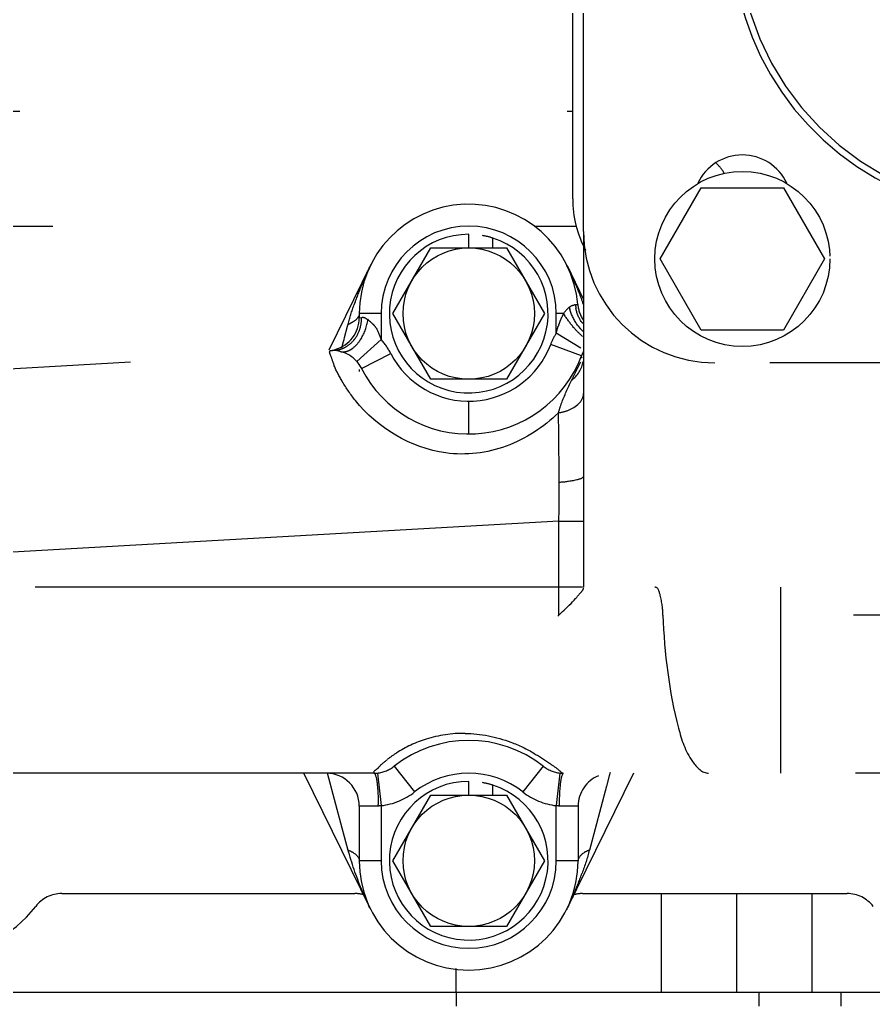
# Model space of a CAD drawing. Header units: millimetres. Extents: x 17886 to 18265, y -8727 to -7321.
# Drawn here: x 17968.48 to 17969.26, y -7871.482 to -7870.581 of the extents above; entities that cross this region are included whole.
import ezdxf

# ---------------------------------------------------------------- set-up
doc = ezdxf.new("R2010")
doc.units = ezdxf.units.MM
doc.linetypes.add('EPL_DASH', pattern=[1, 0.5, -0.5])
for name, color, linetype in [('2630754_DKREDXF_CONTINUOUS_LINE', 7, 'Continuous'), ('3884027_DKREDXF_CONTINUOUS_LINE', 7, 'Continuous'), ('8T4224_DXF_CONTINUOUS_LINE', 7, 'Continuous'), ('8T4908_DXF_CONTINUOUS_LINE', 7, 'Continuous')]:
    doc.layers.add(name, color=color, linetype=linetype)

msp = doc.modelspace()

# ---------------------------------------------------------------- linework, layer by layer
at = {"layer": '2630754_DKREDXF_CONTINUOUS_LINE', "color": 7, "linetype": 'EPL_DASH'}
for p, q in [((17968.9952, -7870.77446), (17968.9952, -7870.22446)), ((17969.6652, -7870.89446), (17969.1152, -7870.89446))]:
    msp.add_line(p, q, dxfattribs=at)
for centre, radius, start, end in [((17969.3902, -7870.49946), 0.26, 167.99041, 12.00959), ((17969.3902, -7870.49946), 0.254, 180, 0), ((17969.1402, -7870.74946), 0.045, 25.22673, 154.77327), ((17969.1152, -7870.77446), 0.12, 180, 270)]:
    msp.add_arc(centre, radius, start, end, dxfattribs=at)
at = {"layer": '3884027_DKREDXF_CONTINUOUS_LINE', "color": 7, "linetype": 'EPL_DASH'}
for p, q in [((17968.9852, -7870.74446), (17968.9852, -7870.19446)), ((17968.8902, -7870.78946), (17968.8902, -7870.77696)), ((17968.91227, -7870.78946), (17968.91227, -7870.7804)), ((17968.9702, -7870.86715), (17968.9702, -7870.84946)), ((17968.97688, -7870.84946), (17968.9702, -7870.84946)), ((17968.7638, -7870.88315), (17968.76577, -7870.8831)), ((17968.8069, -7871.26928), (17968.8102, -7871.29909)), ((17968.9735, -7871.26928), (17968.9702, -7871.29909)), ((17968.8902, -7871.28946), (17968.8902, -7871.27696)), ((17968.91227, -7871.28946), (17968.91227, -7871.2804)), ((17968.87888, -7871.46946), (17968.87888, -7871.48246)), ((17968.87888, -7871.46946), (17969.39152, -7871.46946))]:
    msp.add_line(p, q, dxfattribs=at)
at = {"layer": '3884027_DKREDXF_CONTINUOUS_LINE', "color": 6, "linetype": 'EPL_DASH'}
for p, q in [((17967.9802, -7870.66446), (17968.9852, -7870.66446)), ((17968.01018, -7870.76946), (17968.8302, -7870.76946)), ((17968.95017, -7870.76946), (17968.98878, -7870.76946)), ((17968.9952, -7870.77446), (17968.9952, -7871.09946)), ((17968.82092, -7870.84946), (17968.85556, -7870.78946)), ((17968.85556, -7870.78946), (17968.92484, -7870.78946)), ((17968.92484, -7870.78946), (17968.95948, -7870.84946)), ((17968.76262, -7870.88257), (17968.80044, -7870.80537)), ((17968.98, -7870.80546), (17968.97999, -7870.80544)), ((17968.98, -7870.80546), (17968.9952, -7870.83648)), ((17968.7902, -7870.84946), (17968.7902, -7870.8533)), ((17968.8102, -7870.84946), (17968.7902, -7870.84946)), ((17968.8102, -7870.84946), (17968.8102, -7870.87308)), ((17968.85556, -7870.90946), (17968.82092, -7870.84946)), ((17968.95948, -7870.84946), (17968.92484, -7870.90946)), ((17968.77956, -7870.86076), (17968.77999, -7870.85916)), ((17968.7902, -7870.85331), (17968.79234, -7870.853)), ((17968.77678, -7870.87115), (17968.77956, -7870.86076)), ((17968.99273, -7870.88103), (17968.9702, -7870.86715)), ((17968.77421, -7870.88073), (17968.77577, -7870.87489)), ((17968.77577, -7870.87489), (17968.77628, -7870.873)), ((17968.77628, -7870.873), (17968.77678, -7870.87115)), ((17968.78785, -7870.89309), (17968.8102, -7870.87308)), ((17968.08189, -7870.92174), (17968.76725, -7870.88295)), ((17968.79222, -7870.89946), (17968.81894, -7870.88583)), ((17968.99319, -7870.88809), (17968.9651, -7870.87756)), ((17968.78785, -7870.89309), (17968.79222, -7870.89946)), ((17968.7902, -7870.90038), (17968.7902, -7870.90238)), ((17968.92484, -7870.90946), (17968.85556, -7870.90946)), ((17968.8902, -7870.95946), (17968.8902, -7870.92946)), ((17968.97265, -7871.03922), (17968.11093, -7871.08798)), ((17968.97265, -7871.09946), (17968.97265, -7871.03922)), ((17968.97265, -7871.03922), (17968.9952, -7871.03922)), ((17969.9942, -7871.09946), (17967.99041, -7871.09946)), ((17969.1752, -7871.26946), (17969.1752, -7871.09946)), ((17969.74174, -7871.12496), (17968.97256, -7871.12496)), ((17968.82215, -7871.26303), (17968.84071, -7871.2866)), ((17968.95824, -7871.26303), (17968.93968, -7871.2866)), ((17968.80359, -7871.26946), (17968.0802, -7871.26946)), ((17968.8004, -7871.39346), (17968.73964, -7871.26946)), ((17968.7688, -7871.29802), (17968.76114, -7871.26946)), ((17969.74359, -7871.26946), (17968.9768, -7871.26946)), ((17969.04075, -7871.26946), (17968.97995, -7871.39355)), ((17969.01859, -7871.27194), (17969.01611, -7871.28121)), ((17969.01943, -7871.26883), (17969.01859, -7871.27194)), ((17969.01611, -7871.28121), (17969.0004, -7871.33976)), ((17968.82092, -7871.34946), (17968.85556, -7871.28946)), ((17968.85556, -7871.28946), (17968.92484, -7871.28946)), ((17968.92484, -7871.28946), (17968.95948, -7871.34946)), ((17968.77795, -7871.33214), (17968.7688, -7871.29802)), ((17968.7902, -7871.29946), (17968.7902, -7871.34946)), ((17968.80756, -7871.29946), (17968.7902, -7871.29946)), ((17968.8102, -7871.29909), (17968.8102, -7871.34946)), ((17968.9702, -7871.34946), (17968.9702, -7871.29909)), ((17968.9902, -7871.29946), (17968.97284, -7871.29946)), ((17968.9902, -7871.29946), (17968.9902, -7871.34946)), ((17968.8102, -7871.34946), (17968.7902, -7871.34946)), ((17968.85556, -7871.40946), (17968.82092, -7871.34946)), ((17968.95948, -7871.34946), (17968.92484, -7871.40946)), ((17968.9902, -7871.34946), (17968.9702, -7871.34946)), ((17968.51844, -7871.37946), (17968.78627, -7871.37946)), ((17968.99412, -7871.37946), (17969.23595, -7871.37946)), ((17969.06643, -7871.46946), (17969.06643, -7871.37946)), ((17969.1352, -7871.46946), (17969.1352, -7871.37946)), ((17969.20397, -7871.46946), (17969.20397, -7871.37946)), ((17968.8004, -7871.39346), (17968.80041, -7871.39348)), ((17968.92484, -7871.40946), (17968.85556, -7871.40946)), ((17968.87888, -7871.46946), (17968.87888, -7871.44794)), ((17968.45152, -7871.46946), (17968.87888, -7871.46946)), ((17969.1552, -7871.46946), (17969.1552, -7871.48246)), ((17969.23018, -7871.46946), (17969.23018, -7871.48246))]:
    msp.add_line(p, q, dxfattribs=at)
at = {"layer": '3884027_DKREDXF_CONTINUOUS_LINE', "color": 7, "linetype": 'EPL_DASH'}
for points in [[(17968.8102, -7871.29909), (17968.81008, -7871.29913), (17968.80976, -7871.29921), (17968.80945, -7871.29927), (17968.80913, -7871.29933), (17968.80882, -7871.29938), (17968.8085, -7871.29941), (17968.80819, -7871.29944), (17968.80787, -7871.29945), (17968.80756, -7871.29946)], [(17968.97284, -7871.29946), (17968.97276, -7871.29946), (17968.97244, -7871.29945), (17968.97213, -7871.29943), (17968.97175, -7871.2994), (17968.97144, -7871.29936), (17968.97113, -7871.29931), (17968.97082, -7871.29925), (17968.97051, -7871.29918), (17968.9702, -7871.29909)]]:
    msp.add_lwpolyline(points, dxfattribs=at)
at = {"layer": '3884027_DKREDXF_CONTINUOUS_LINE', "color": 6, "linetype": 'EPL_DASH'}
for centre in [(17968.8902, -7870.84946), (17968.8902, -7871.34946)]:
    msp.add_circle(centre, 0.06, dxfattribs=at)
at = {"layer": '3884027_DKREDXF_CONTINUOUS_LINE', "color": 7, "linetype": 'EPL_DASH'}
for centre, radius, start, end in [((17969.0852, -7870.74446), 0.045, 30.92301, 46.56563), ((17969.0852, -7870.74446), 0.1, 180, 208.11537), ((17968.8902, -7870.84946), 0.0725, 72.27647, 79.87807), ((17969.03446, -7870.88102), 0.06567, 151.27478, 156.6599), ((17969.02991, -7870.87908), 0.06072, 156.6416, 162.51431), ((17968.2806, -7870.67713), 0.7153, 344.59435, 344.72557), ((17968.80359, -7871.23946), 0.03, 270, 276.31776), ((17968.9768, -7871.23946), 0.03, 263.68224, 266.47692), ((17968.8902, -7871.34946), 0.0725, 72.27647, 79.87807), ((17968.58304, -7871.29946), 0.22452, 0.00026, 0.33093), ((17969.19736, -7871.29946), 0.22452, 179.66907, 179.99974)]:
    msp.add_arc(centre, radius, start, end, dxfattribs=at)
at = {"layer": '3884027_DKREDXF_CONTINUOUS_LINE', "color": 6, "linetype": 'EPL_DASH'}
for centre, radius, start, end in [((17968.8902, -7870.84946), 0.1, 4.78299, 180), ((17968.8902, -7870.84946), 0.08, 0, 180), ((17968.8902, -7870.84946), 0.0725, 90, 72.27647), ((17969.09708, -7870.94926), 0.32979, 157.03254, 160.29451), ((17969.06044, -7870.93607), 0.29084, 160.30821, 160.96942), ((17969.02078, -7870.83856), 0.03317, 184.54006, 190.37659), ((17969.01974, -7870.83862), 0.03, 184.78299, 215.06009), ((17969.06356, -7870.79559), 0.10206, 211.85877, 212.84174), ((17969.02995, -7870.83099), 0.04958, 194.81223, 197.0412), ((17968.7602, -7870.85331), 0.03, 285.73474, 0), ((17968.76848, -7870.82861), 0.03265, 290.65068, 294.43443), ((17969.01811, -7870.83991), 0.03018, 213.39745, 217.59264), ((17969.02128, -7870.89863), 0.06, 148.35971, 159.43861), ((17969.02318, -7870.83567), 0.04141, 215.95462, 218.80416), ((17969.02103, -7870.8374), 0.03865, 218.80146, 221.71018), ((17968.76319, -7870.85519), 0.02875, 319.14186, 323.36618), ((17968.75856, -7870.85197), 0.03906, 325.34778, 328.40958), ((17968.7655, -7870.9131), 0.06, 27.03858, 41.84364), ((17968.7655, -7870.9131), 0.03, 27.03858, 90), ((17968.76591, -7870.85923), 0.02377, 273.24499, 277.63465), ((17968.76585, -7870.85882), 0.02418, 277.63837, 284.25471), ((17968.7658, -7870.85859), 0.02441, 284.24924, 290.23603), ((17968.77539, -7870.87391), 0.01042, 255.85756, 265.59914), ((17968.7657, -7870.85834), 0.02468, 290.24442, 295.77958), ((17968.77545, -7870.87318), 0.01116, 265.61947, 275.11848), ((17968.76548, -7870.85788), 0.02519, 295.77848, 300.93917), ((17968.77535, -7870.87209), 0.01225, 275.11623, 283.35869), ((17968.8902, -7870.84946), 0.08, 207.03858, 339.43861), ((17969.02128, -7870.89863), 0.03, 150.46748, 159.43861), ((17968.8902, -7870.84946), 0.11, 207.03858, 339.43861), ((17969.0202, -7870.87618), 0.03, 204.11227, 207.14782), ((17965.49151, -7871.005), 3.4813, 359.43693, 0.02122), ((17968.88567, -7871.34767), 0.11464, 89.40373, 107.47786), ((17968.8902, -7871.34946), 0.11, 51.78679, 128.21321), ((17968.88553, -7871.34675), 0.11372, 107.54952, 122.65294), ((17968.88273, -7871.34244), 0.10858, 122.63627, 128.21668), ((17968.80359, -7871.23946), 0.03, 276.31776, 308.21321), ((17968.9768, -7871.23946), 0.03, 231.78679, 263.68224), ((17968.7602, -7871.29946), 0.03, 0, 90), ((17968.8902, -7871.34946), 0.08, 51.78679, 128.21321), ((17968.9768, -7871.23946), 0.03, 266.47692, 270), ((17969.0202, -7871.29946), 0.03, 112.3513, 180), ((17968.8902, -7871.34946), 0.0725, 90, 72.27647), ((17968.80359, -7871.23946), 0.06, 276.31776, 308.21321), ((17968.9768, -7871.23946), 0.06, 231.78679, 263.68224), ((17968.08252, -7871.52399), 0.72139, 14.79649, 15.00398), ((17968.34414, -7871.46772), 0.45425, 16.14062, 16.36179), ((17968.8902, -7871.34946), 0.1, 180, 0), ((17968.8902, -7871.34946), 0.08, 180, 0), ((17968.68331, -7871.24966), 0.32979, 337.03254, 340.29451), ((17968.51844, -7871.40946), 0.03, 90, 142.6168), ((17968.78627, -7871.40946), 0.03, 70.79541, 90), ((17968.99412, -7871.40946), 0.03, 90, 105.36412), ((17969.23595, -7871.40946), 0.03, 37.3832, 90), ((17968.4072, -7871.32446), 0.11, 217.3832, 322.6168)]:
    msp.add_arc(centre, radius, start, end, dxfattribs=at)
for points, knots in [([(17968.79343, -7870.82058), (17968.79401, -7870.81923), (17968.79565, -7870.81545), (17968.80225, -7870.80167), (17968.80044, -7870.80537)], [0, 0, 0, 0, 0.262446, 1, 1, 1, 1]), ([(17968.97975, -7870.80495), (17968.97893, -7870.80536), (17968.98239, -7870.80852), (17968.9824, -7870.81048), (17968.98312, -7870.81202)], [0, 0, 0, 0, 0.349355, 1, 1, 1, 1]), ([(17968.98312, -7870.81202), (17968.98357, -7870.81296), (17968.98492, -7870.81585), (17968.98616, -7870.81878), (17968.98699, -7870.82075)], [0, 0, 0, 0, 0.327548, 1, 1, 1, 1]), ([(17968.98202, -7870.84367), (17968.98293, -7870.84286), (17968.98461, -7870.84181), (17968.9866, -7870.84151), (17968.98717, -7870.8411)], [0, 0, 0, 0, 0.636502, 1, 1, 1, 1]), ([(17968.98771, -7870.84119), (17968.98739, -7870.84129), (17968.98872, -7870.8407), (17968.98948, -7870.84144), (17968.98927, -7870.84159)], [0, 0, 0, 0, 0.571979, 1, 1, 1, 1]), ([(17968.7902, -7870.84946), (17968.7902, -7870.85226), (17968.78676, -7870.85594), (17968.7832, -7870.85778), (17968.78198, -7870.85833)], [0, 0, 0, 0, 0.6773, 1, 1, 1, 1]), ([(17968.98945, -7870.84145), (17968.98942, -7870.84147), (17968.98936, -7870.84152), (17968.9893, -7870.84156), (17968.98927, -7870.84159)], [0, 0, 0, 0, 0.469553, 1, 1, 1, 1]), ([(17968.79234, -7870.853), (17968.79313, -7870.85271), (17968.79542, -7870.85283), (17968.79707, -7870.85435), (17968.79783, -7870.85536)], [0, 0, 0, 0, 0.399064, 1, 1, 1, 1]), ([(17968.7982, -7870.85493), (17968.79796, -7870.85474), (17968.80098, -7870.85746), (17968.80124, -7870.85763), (17968.80238, -7870.85873)], [0, 0, 0, 0, 0.161372, 1, 1, 1, 1]), ([(17968.80238, -7870.85873), (17968.80287, -7870.85922), (17968.80374, -7870.86011), (17968.80453, -7870.86109), (17968.80485, -7870.86155)], [0, 0, 0, 0, 0.552213, 1, 1, 1, 1]), ([(17968.99519, -7870.86611), (17968.99467, -7870.86566), (17968.99363, -7870.86469), (17968.99266, -7870.86366), (17968.99218, -7870.86312)], [0, 0, 0, 0, 0.491262, 1, 1, 1, 1]), ([(17968.7867, -7870.92888), (17968.78228, -7870.9234), (17968.77541, -7870.91331), (17968.76746, -7870.89861), (17968.76526, -7870.89007), (17968.7626, -7870.88413), (17968.76366, -7870.88325)], [0, 0, 0, 0, 0.409003, 0.72014, 0.91984, 1, 1, 1, 1]), ([(17968.76366, -7870.88325), (17968.76369, -7870.88322), (17968.76374, -7870.88319), (17968.76379, -7870.88315), (17968.7638, -7870.88315)], [0, 0, 0, 0, 0.704118, 1, 1, 1, 1]), ([(17968.77285, -7870.88402), (17968.77169, -7870.88372), (17968.76986, -7870.88327), (17968.76796, -7870.88291), (17968.76725, -7870.88295)], [0, 0, 0, 0, 0.626649, 1, 1, 1, 1]), ([(17968.77818, -7870.88401), (17968.77872, -7870.88388), (17968.77982, -7870.88354), (17968.78087, -7870.88308), (17968.78139, -7870.88282)], [0, 0, 0, 0, 0.488996, 1, 1, 1, 1]), ([(17968.78139, -7870.88282), (17968.78189, -7870.88257), (17968.78289, -7870.882), (17968.78384, -7870.88135), (17968.78431, -7870.881)], [0, 0, 0, 0, 0.488782, 1, 1, 1, 1]), ([(17968.98425, -7870.91048), (17968.98351, -7870.91206), (17968.98964, -7870.89895), (17968.99062, -7870.89749), (17968.99275, -7870.89339)], [0, 0, 0, 0, 0.274236, 1, 1, 1, 1]), ([(17968.97217, -7870.94004), (17968.97303, -7870.93713), (17968.9763, -7870.92697), (17968.98091, -7870.91732), (17968.98425, -7870.91048)], [0, 0, 0, 0, 0.285209, 1, 1, 1, 1]), ([(17968.97217, -7870.94004), (17968.9753, -7870.93959), (17968.98473, -7870.93757), (17968.9952, -7870.92936), (17968.9952, -7870.92251)], [0, 0, 0, 0, 0.315554, 1, 1, 1, 1]), ([(17968.97217, -7870.94004), (17968.95862, -7870.95319), (17968.92632, -7870.97453), (17968.85511, -7870.98333), (17968.80667, -7870.95364), (17968.7867, -7870.92888)], [0, 0, 0, 0, 0.272798, 0.540373, 1, 1, 1, 1]), ([(17968.97282, -7871.00371), (17968.97294, -7870.99804), (17968.9726, -7870.97681), (17968.97252, -7870.95559), (17968.97217, -7870.94004)], [0, 0, 0, 0, 0.26737, 1, 1, 1, 1]), ([(17968.9952, -7870.99746), (17968.9952, -7870.99992), (17968.98449, -7871.0026), (17968.97824, -7871.00341), (17968.97282, -7871.00371)], [0, 0, 0, 0, 0.311733, 1, 1, 1, 1]), ([(17968.97256, -7871.12496), (17968.96735, -7871.12983), (17968.98707, -7871.11159), (17968.99188, -7871.10498), (17968.9952, -7871.10139), (17968.9952, -7871.09991)], [0, 0, 0, 0, 0.630575, 0.869171, 1, 1, 1, 1]), ([(17969.06765, -7871.12496), (17969.06741, -7871.11883), (17969.06665, -7871.1115), (17969.06319, -7871.09946), (17969.06028, -7871.09946)], [0, 0, 0, 0, 0.678007, 1, 1, 1, 1]), ([(17969.06765, -7871.12496), (17969.06896, -7871.15973), (17969.07451, -7871.20661), (17969.08958, -7871.25465), (17969.10335, -7871.26946), (17969.10939, -7871.26946)], [0, 0, 0, 0, 0.670956, 0.883614, 1, 1, 1, 1]), ([(17968.92872, -7871.24111), (17968.9361, -7871.2439), (17968.9486, -7871.24976), (17968.96297, -7871.25994), (17968.97169, -7871.26539), (17968.97546, -7871.26946), (17968.9768, -7871.26946)], [0, 0, 0, 0, 0.42327, 0.738181, 0.927971, 1, 1, 1, 1]), ([(17968.80359, -7871.26946), (17968.80389, -7871.26946), (17968.8034, -7871.26726), (17968.8068, -7871.26589), (17968.80991, -7871.26137), (17968.81354, -7871.25872), (17968.81556, -7871.25713)], [0, 0, 0, 0, 0.051686, 0.237718, 0.556318, 1, 1, 1, 1]), ([(17968.77932, -7871.33724), (17968.77909, -7871.33639), (17968.77864, -7871.33469), (17968.77818, -7871.33299), (17968.77795, -7871.33214)], [0, 0, 0, 0, 0.499405, 1, 1, 1, 1]), ([(17968.77999, -7871.33976), (17968.78148, -7871.34032), (17968.78573, -7871.34216), (17968.7902, -7871.34623), (17968.7902, -7871.34946)], [0, 0, 0, 0, 0.329201, 1, 1, 1, 1]), ([(17969.0004, -7871.33976), (17968.99892, -7871.34032), (17968.99467, -7871.34216), (17968.9902, -7871.34623), (17968.9902, -7871.34946)], [0, 0, 0, 0, 0.329078, 1, 1, 1, 1]), ([(17968.80065, -7871.39396), (17968.80105, -7871.39376), (17968.79917, -7871.39199), (17968.79876, -7871.3892), (17968.79569, -7871.38399), (17968.79415, -7871.37993), (17968.7932, -7871.37769)], [0, 0, 0, 0, 0.075364, 0.248778, 0.591429, 1, 1, 1, 1]), ([(17968.98696, -7871.37834), (17968.98639, -7871.37969), (17968.98474, -7871.38347), (17968.97814, -7871.39724), (17968.97995, -7871.39355)], [0, 0, 0, 0, 0.262446, 1, 1, 1, 1])]:
    msp.add_open_spline(points, degree=3, knots=knots, dxfattribs=at)
for points in [[(17968.98699, -7870.82075), (17968.98997, -7870.82777), (17968.99274, -7870.83488), (17968.9952, -7870.8421)], [(17968.77999, -7870.85916), (17968.78142, -7870.85307), (17968.78345, -7870.84714), (17968.78549, -7870.84123)], [(17968.97688, -7870.84946), (17968.97819, -7870.84725), (17968.98, -7870.84532), (17968.98196, -7870.84365)], [(17968.98966, -7870.85999), (17968.9865, -7870.85564), (17968.98412, -7870.85066), (17968.98254, -7870.84552)], [(17968.99291, -7870.85652), (17968.99055, -7870.85293), (17968.98893, -7870.84876), (17968.98815, -7870.84454)], [(17968.79121, -7870.86195), (17968.79199, -7870.85905), (17968.79238, -7870.85601), (17968.79234, -7870.853)], [(17968.79183, -7870.87243), (17968.79508, -7870.86714), (17968.79721, -7870.86106), (17968.7982, -7870.85493)], [(17968.98602, -7870.86201), (17968.98304, -7870.85852), (17968.9803, -7870.8548), (17968.97781, -7870.85094)], [(17968.78625, -7870.87234), (17968.78854, -7870.86926), (17968.79022, -7870.86566), (17968.79121, -7870.86195)], [(17968.80485, -7870.86155), (17968.80731, -7870.865), (17968.8087, -7870.86912), (17968.8102, -7870.87308)], [(17968.9942, -7870.87023), (17968.99121, -7870.86777), (17968.98853, -7870.86495), (17968.98602, -7870.86201)], [(17968.77843, -7870.87949), (17968.78086, -7870.87803), (17968.78307, -7870.87614), (17968.78493, -7870.87399)], [(17968.78431, -7870.881), (17968.7868, -7870.87913), (17968.78892, -7870.87674), (17968.79069, -7870.87418)], [(17968.9841, -7870.91054), (17968.98954, -7870.9064), (17968.9937, -7870.89981), (17968.99483, -7870.89307)], [(17968.97256, -7871.12496), (17968.97268, -7871.11646), (17968.97265, -7871.10796), (17968.97265, -7871.09946)], [(17968.88686, -7871.23304), (17968.90107, -7871.23319), (17968.91543, -7871.23608), (17968.92872, -7871.24111)], [(17968.7932, -7871.37769), (17968.78821, -7871.3659), (17968.78404, -7871.35374), (17968.78048, -7871.34144)], [(17969.0004, -7871.33976), (17968.99871, -7871.34693), (17968.99627, -7871.35392), (17968.99379, -7871.36086)]]:
    msp.add_open_spline(points, degree=3, dxfattribs=at)
at = {"layer": '3884027_DKREDXF_CONTINUOUS_LINE', "color": 7, "linetype": 'EPL_DASH'}
for points, knots in [([(17968.97063, -7870.86557), (17968.97085, -7870.86478), (17968.97128, -7870.86319), (17968.97175, -7870.86162), (17968.972, -7870.86083)], [0, 0, 0, 0, 0.500007, 1, 1, 1, 1]), ([(17968.80417, -7871.26977), (17968.80452, -7871.27017), (17968.80608, -7871.27394), (17968.80641, -7871.27792), (17968.80675, -7871.28135)], [0, 0, 0, 0, 0.132804, 1, 1, 1, 1]), ([(17968.97623, -7871.26977), (17968.97587, -7871.27017), (17968.97431, -7871.27394), (17968.97398, -7871.27792), (17968.97364, -7871.28135)], [0, 0, 0, 0, 0.132804, 1, 1, 1, 1])]:
    msp.add_open_spline(points, degree=3, knots=knots, dxfattribs=at)
for points in [[(17968.80675, -7871.28135), (17968.80731, -7871.28693), (17968.80752, -7871.29255), (17968.80755, -7871.29816)], [(17968.97364, -7871.28135), (17968.97308, -7871.28693), (17968.97287, -7871.29255), (17968.97284, -7871.29816)]]:
    msp.add_open_spline(points, degree=3, dxfattribs=at)
at = {"layer": '8T4224_DXF_CONTINUOUS_LINE', "color": 7, "linetype": 'EPL_DASH'}
msp.add_circle((17969.1402, -7870.79946), 0.08, dxfattribs=at)
at = {"layer": '8T4908_DXF_CONTINUOUS_LINE', "color": 7, "linetype": 'EPL_DASH'}
for p, q in [((17969.06514, -7870.79946), (17969.10267, -7870.73446)), ((17969.10267, -7870.73446), (17969.17773, -7870.73446)), ((17969.17773, -7870.73446), (17969.21525, -7870.79946)), ((17969.10267, -7870.86446), (17969.06514, -7870.79946)), ((17969.21525, -7870.79946), (17969.17773, -7870.86446)), ((17969.17773, -7870.86446), (17969.10267, -7870.86446))]:
    msp.add_line(p, q, dxfattribs=at)

doc.saveas('drawing.dxf')
